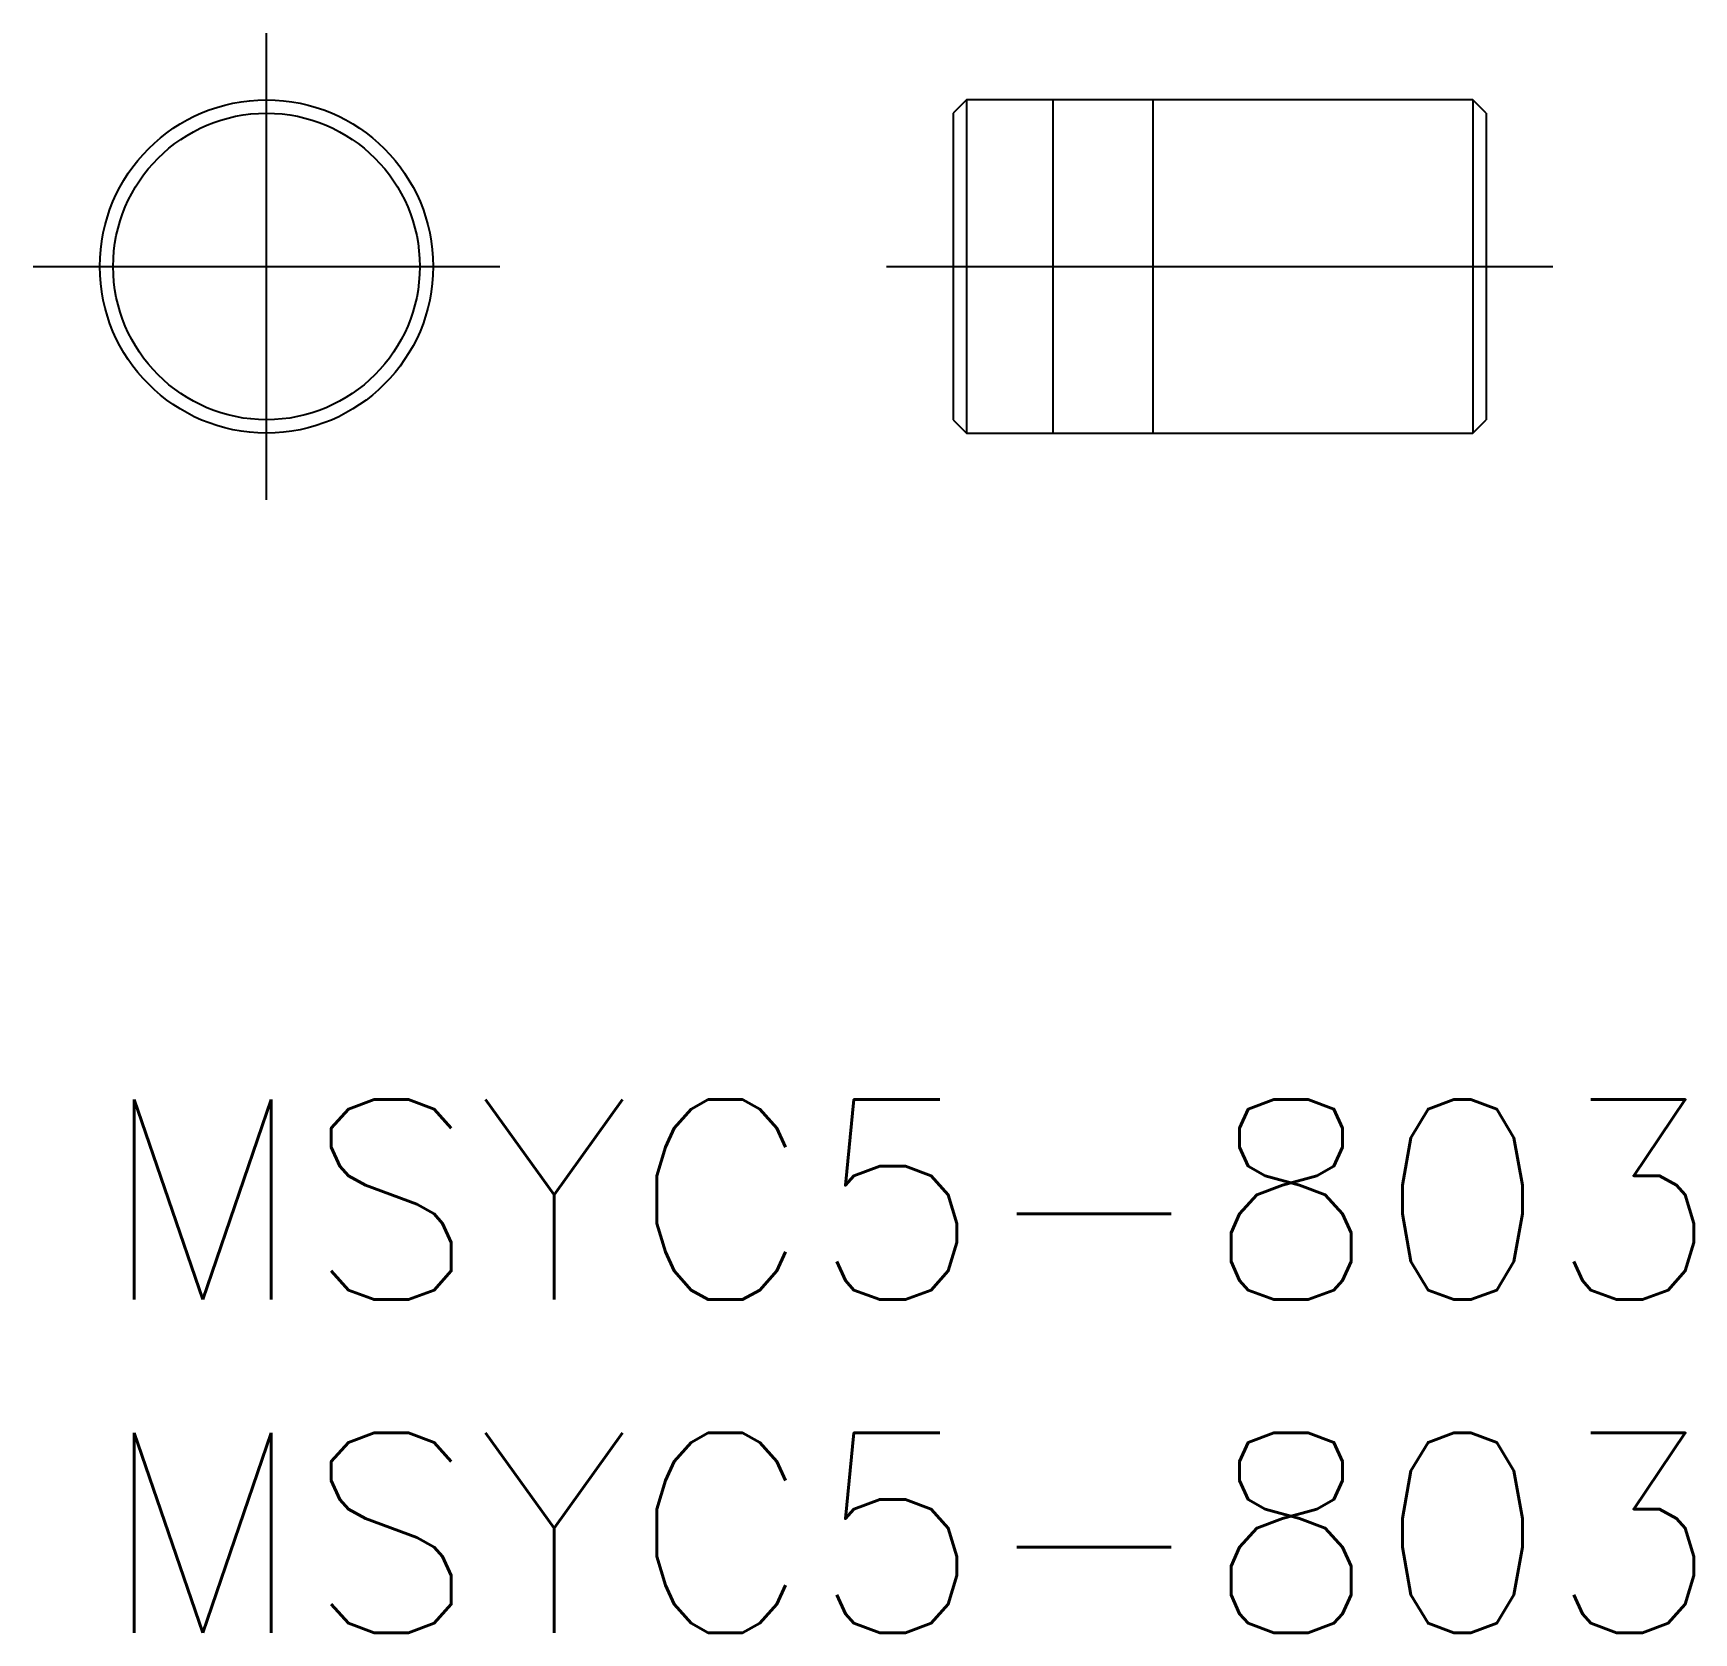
# Model space of a CAD drawing. Extents: x -1 to 23.9, y -8 to 16.
import ezdxf

# ---------------------------------------------------------------- set-up
doc = ezdxf.new("R2010")
doc.units = 0
doc.header["$LTSCALE"] = 0.5
doc.linetypes.add('CENTER', pattern=[50.8, 31.75, -6.35, 6.35, -6.35])
for name, color, linetype in [('MSM_CENTER', 1, 'CENTER'), ('MSM_CONTINUOUS', 7, 'CONTINUOUS'), ('MSM_NARROW', 5, 'CONTINUOUS'), ('MSM_PART_NUMBER', 7, 'CONTINUOUS')]:
    doc.layers.add(name, color=color, linetype=linetype)
doc.styles.get("Standard").update_dxf_attribs({"font": 'txt.shx', "height": 3, "bigfont": 'bigfont.shx'})

# ---------------------------------------------------------------- blocks, each defined once
blk = doc.blocks.new('*U9')
at = {"layer": 'MSM_PART_NUMBER'}
blk.add_text('MSYC5-803', height=3, dxfattribs=at).set_placement((0, -3))
blk = doc.blocks.new('*U10')
at = {"layer": 'MSM_PART_NUMBER'}
blk.add_text('MSYC5-803', height=3, dxfattribs=at).set_placement((0, -8))

msp = doc.modelspace()

# ---------------------------------------------------------------- linework, layer by layer
at = {"layer": 'MSM_CENTER'}
for p, q in [((2.5, 9), (2.5, 16)), ((-1, 12.5), (6, 12.5)), ((11.8, 12.5), (21.8, 12.5))]:
    msp.add_line(p, q, dxfattribs=at)
at = {"layer": 'MSM_CONTINUOUS'}
for p, q in [((13, 15), (12.8, 14.8)), ((20.6, 15), (13, 15)), ((13, 15), (13, 10)), ((20.8, 14.8), (20.6, 15)), ((20.6, 15), (20.6, 10)), ((12.8, 14.8), (12.8, 10.2)), ((20.8, 14.8), (20.8, 10.2)), ((12.8, 10.2), (13, 10)), ((13, 10), (20.6, 10)), ((20.6, 10), (20.8, 10.2))]:
    msp.add_line(p, q, dxfattribs=at)
for radius in [2.5, 2.3]:
    msp.add_circle((2.5, 12.5), radius, dxfattribs=at)
at = {"layer": 'MSM_NARROW'}
for p, q in [((14.3, 15), (14.3, 10)), ((15.8, 15), (15.8, 10))]:
    msp.add_line(p, q, dxfattribs=at)

# ---------------------------------------------------------------- block references
at = {"layer": 'MSM_CONTINUOUS'}
for name in ['*U9', '*U10']:
    msp.add_blockref(name, (0, 0), dxfattribs=at)

doc.saveas('drawing.dxf')
